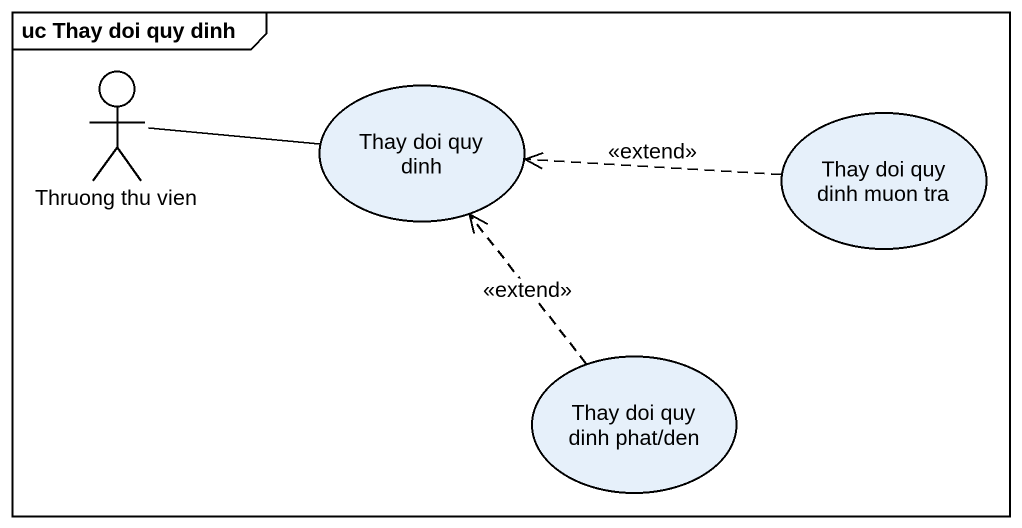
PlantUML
@startuml
mainframe uc Thay doi quy dinh
actor "Thruong thu vien" as Thruong_thu_vien
usecase "Thay doi quy dinh" as Thay_doi_quy_dinh
usecase "Thay doi quy dinh muon tra" as Thay_doi_quy_dinh_muon_tra
usecase "Thay doi quy dinh phat/den" as Thay_doi_quy_dinh_phat_den
Thruong_thu_vien -right- Thay_doi_quy_dinh
Thay_doi_quy_dinh_muon_tra .left.> Thay_doi_quy_dinh : <<extend>>
Thay_doi_quy_dinh_phat_den .up.> Thay_doi_quy_dinh : <<extend>>
@enduml
